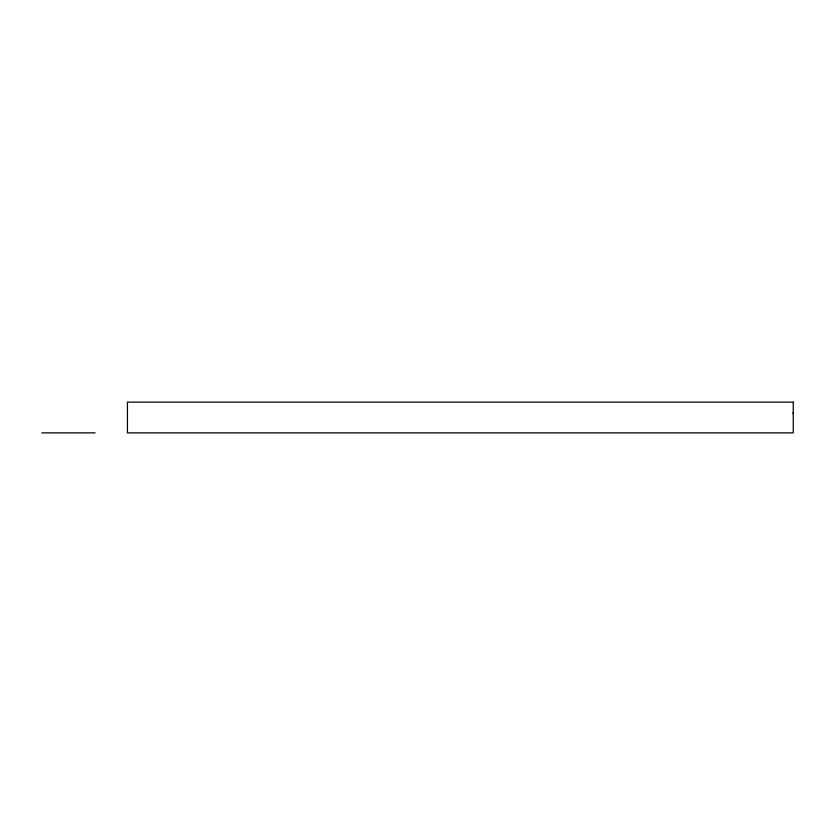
<?xml version="1.0" encoding="UTF-8"?>
<svg xmlns="http://www.w3.org/2000/svg" width="835" height="835" viewBox="0 0 835 835"><rect width="100%" height="100%" fill="white"/><g stroke="black" fill="none" stroke-linecap="round" stroke-linejoin="round"><path stroke-width="1.25" d="M792.561 413.221L793.25 413.221M41.75 432.874L95.138 432.874M793.25 402.126L127.442 402.126L127.442 432.874L793.25 432.874L793.25 402.126"/></g></svg>
